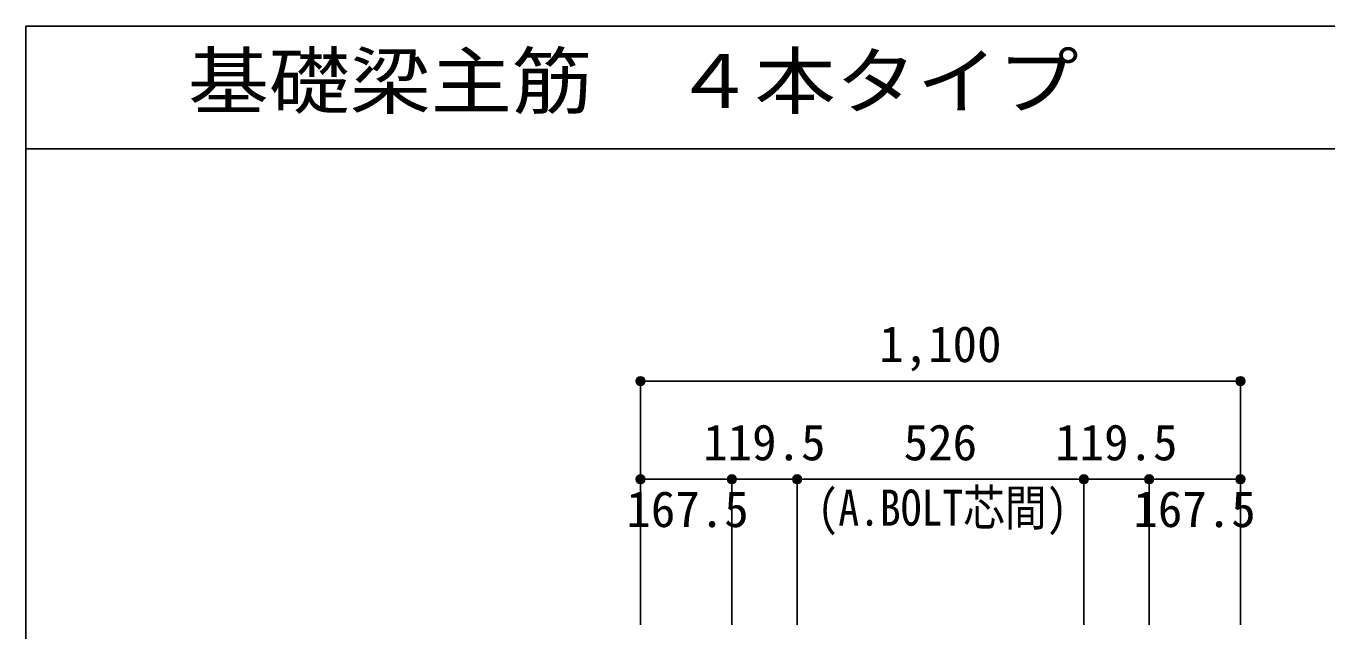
# Model space of a CAD drawing. Units: millimetres at full size, sheet at 1:30. Extents: x -5973 to 5954, y -4195 to 4201.
# Drawn here: x -5973 to -3589, y 3092 to 4201 of the extents above; entities that cross this region are included whole.
import ezdxf
from ezdxf.enums import TextEntityAlignment as Align

# ---------------------------------------------------------------- set-up
doc = ezdxf.new("R2010")
doc.units = ezdxf.units.MM
doc.header["$LTSCALE"] = 30
doc.header["$PDMODE"] = 32
doc.header["$PDSIZE"] = 15
for name, color, linetype in [('0-7_文字', 4, 'Continuous'), ('0-D_寸法', 4, 'Continuous'), ('6-7_文字', 7, 'Continuous'), ('F-0_枠', 6, 'Continuous')]:
    doc.layers.add(name, color=color, linetype=linetype)
doc.styles.add('ＭＳ ゴシック', font='')
doc.styles.get('ＭＳ ゴシック').set_extended_font_data('MS Gothic')

msp = doc.modelspace()

# ---------------------------------------------------------------- linework, layer by layer
at = {"layer": '0-D_寸法'}
for p, q in [((-4845.8, 3550.34), (-3745.8, 3550.34)), ((-4845.8, 3550.34), (-4845.8, 3370.34)), ((-4845.8, 3550.34), (-4845.8, 3370.34)), ((-4845.8, 3550.34), (-3745.8, 3550.34)), ((-3745.8, 3550.34), (-3745.8, 3370.34)), ((-4678.3, 3370.34), (-4845.8, 3370.34)), ((-4845.8, 3370.34), (-4845.8, 3103.3)), ((-4558.8, 3370.34), (-4678.3, 3370.34)), ((-4678.3, 3370.34), (-4678.3, 3103.3)), ((-4032.8, 3370.34), (-4558.8, 3370.34)), ((-4558.8, 3370.34), (-4558.8, 3103.3)), ((-3913.3, 3370.34), (-4032.8, 3370.34)), ((-4032.8, 3370.34), (-4032.8, 3103.3)), ((-3745.8, 3370.34), (-3913.3, 3370.34)), ((-3913.3, 3370.34), (-3913.3, 3103.3)), ((-3745.8, 3370.34), (-3745.8, 3103.3)), ((-3745.8, 3370.34), (-3745.8, 3103.3))]:
    msp.add_line(p, q, dxfattribs=at)
for centre, radius in [((-4845.8, 3550.34), 8), ((-4845.8, 3550.34), 7.2), ((-4845.8, 3550.34), 6.4), ((-4845.8, 3550.34), 5.6), ((-4845.8, 3550.34), 4.8), ((-4845.8, 3550.34), 4), ((-4845.8, 3550.34), 3.2), ((-4845.8, 3550.34), 2.4), ((-3745.8, 3550.34), 8), ((-3745.8, 3550.34), 7.2), ((-3745.8, 3550.34), 6.4), ((-3745.8, 3550.34), 5.6), ((-3745.8, 3550.34), 4.8), ((-3745.8, 3550.34), 4), ((-3745.8, 3550.34), 3.2), ((-3745.8, 3550.34), 2.4), ((-4845.8, 3550.34), 1.6), ((-4845.8, 3550.34), 0.8), ((-3745.8, 3550.34), 1.6), ((-3745.8, 3550.34), 0.8), ((-4845.8, 3370.34), 8), ((-4845.8, 3370.34), 7.2), ((-4845.8, 3370.34), 6.4), ((-4845.8, 3370.34), 5.6), ((-4845.8, 3370.34), 4.8), ((-4845.8, 3370.34), 4), ((-4845.8, 3370.34), 3.2), ((-4845.8, 3370.34), 2.4), ((-4845.8, 3370.34), 1.6), ((-4845.8, 3370.34), 0.8), ((-4678.3, 3370.34), 8), ((-4678.3, 3370.34), 7.2), ((-4678.3, 3370.34), 6.4), ((-4678.3, 3370.34), 5.6), ((-4678.3, 3370.34), 4.8), ((-4678.3, 3370.34), 4), ((-4678.3, 3370.34), 3.2), ((-4678.3, 3370.34), 2.4), ((-4678.3, 3370.34), 1.6), ((-4678.3, 3370.34), 0.8), ((-4558.8, 3370.34), 8), ((-4558.8, 3370.34), 7.2), ((-4558.8, 3370.34), 6.4), ((-4558.8, 3370.34), 5.6), ((-4558.8, 3370.34), 4.8), ((-4558.8, 3370.34), 4), ((-4558.8, 3370.34), 3.2), ((-4558.8, 3370.34), 2.4), ((-4558.8, 3370.34), 1.6), ((-4558.8, 3370.34), 0.8), ((-4032.8, 3370.34), 8), ((-4032.8, 3370.34), 7.2), ((-4032.8, 3370.34), 6.4), ((-4032.8, 3370.34), 5.6), ((-4032.8, 3370.34), 4.8), ((-4032.8, 3370.34), 4), ((-4032.8, 3370.34), 3.2), ((-4032.8, 3370.34), 2.4), ((-4032.8, 3370.34), 1.6), ((-4032.8, 3370.34), 0.8), ((-3913.3, 3370.34), 8), ((-3913.3, 3370.34), 7.2), ((-3913.3, 3370.34), 6.4), ((-3913.3, 3370.34), 5.6), ((-3913.3, 3370.34), 4.8), ((-3913.3, 3370.34), 4), ((-3913.3, 3370.34), 3.2), ((-3913.3, 3370.34), 2.4), ((-3913.3, 3370.34), 1.6), ((-3913.3, 3370.34), 0.8), ((-3745.8, 3370.34), 8), ((-3745.8, 3370.34), 7.2), ((-3745.8, 3370.34), 6.4), ((-3745.8, 3370.34), 5.6), ((-3745.8, 3370.34), 4.8), ((-3745.8, 3370.34), 4), ((-3745.8, 3370.34), 3.2), ((-3745.8, 3370.34), 2.4), ((-3745.8, 3370.34), 1.6), ((-3745.8, 3370.34), 0.8)]:
    msp.add_circle(centre, radius, dxfattribs=at)
at = {"layer": '0-D_寸法', "color": 7}
for p in [(-4845.8, 3550.34), (-3745.8, 3550.34), (-4845.8, 3370.34), (-4678.3, 3370.34), (-4558.8, 3370.34), (-4032.8, 3370.34), (-3913.3, 3370.34), (-3745.8, 3370.34)]:
    msp.add_point(p, dxfattribs=at)
at = {"layer": 'F-0_枠'}
for q in [(5954.1, 4201.15), (-5972.88, -4195.24)]:
    msp.add_line((-5972.88, 4201.15), q, dxfattribs=at)
at = {"layer": 'F-0_枠', "color": 2}
msp.add_line((-5972.88, 3976.15), (3723.6, 3976.15), dxfattribs=at)

# ---------------------------------------------------------------- texts
at = {"layer": '0-7_文字', "style": 'ＭＳ ゴシック', "width": 0.85}
msp.add_text('(A.BOLT芯間)', height=65.98, dxfattribs=at).set_placement((-4521.31, 3265.58), align=Align.BOTTOM_LEFT)
at = {"layer": '0-D_寸法', "style": 'ＭＳ ゴシック'}
for s, p in [('1,100', (-4408.3, 3565.34)), ('119.5', (-4731.05, 3385.34)), ('526', (-4363.3, 3385.34)), ('119.5', (-4085.55, 3385.34)), ('167.5', (-4871.85, 3262.95)), ('167.5', (-3942.07, 3262.95))]:
    msp.add_text(s, height=65.98, dxfattribs=at).set_placement(p, align=Align.BOTTOM_LEFT)
at = {"layer": '6-7_文字', "color": 2, "style": 'ＭＳ ゴシック', "width": 1.1}
msp.add_text('\u3000\u3000基礎梁主筋\u3000４本タイプ', height=98.97, dxfattribs=at).set_placement((-5972.88, 4021.15), align=Align.BOTTOM_LEFT)

doc.saveas('drawing.dxf')
